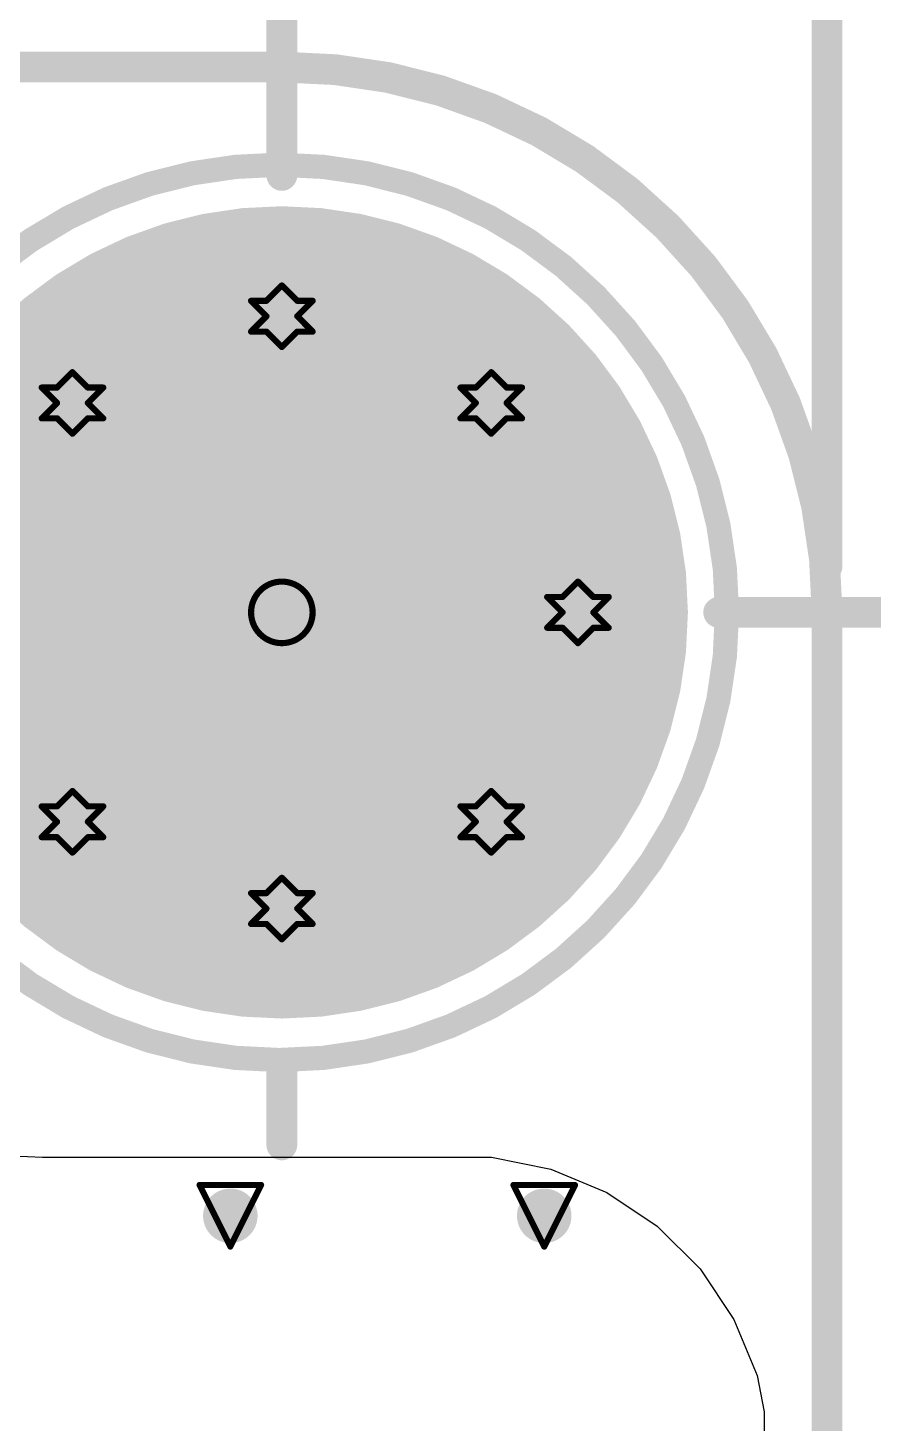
# Model space of a CAD drawing. Extents: x 75 to 173, y 40 to 188.
# Drawn here: x 148.11 to 155.08, y 166.35 to 177.86 of the extents above; entities that cross this region are included whole.
import ezdxf

# ---------------------------------------------------------------- set-up
doc = ezdxf.new("R2010")
doc.units = 0
doc.header["$MEASUREMENT"] = 0
doc.layers.get('0').update_dxf_attribs({"linetype": 'CONTINUOUS'})
for name, color, linetype in [('BottomLayer', 5, 'CONTINUOUS'), ('BOTTOMSOLDER', 6, 'CONTINUOUS'), ('DRILLDRAWING', 1, 'CONTINUOUS'), ('KEEPOUTLAYER', 6, 'CONTINUOUS'), ('MULTILAYER', 9, 'CONTINUOUS'), ('TopLayer', 1, 'CONTINUOUS'), ('TOPOVERLAY', 2, 'CONTINUOUS'), ('TOPSOLDER', 216, 'CONTINUOUS'), ('ViaHoleLayer', 16, 'CONTINUOUS')]:
    doc.layers.add(name, color=color, linetype=linetype)

# ---------------------------------------------------------------- blocks, each defined once
blk = doc.blocks.new('PAD_81')
at = {"layer": 'BOTTOMSOLDER', "const_width": 3.351593}
blk.add_lwpolyline([(-1.675798, 0, 1), (1.675798, 0, 1)], format="xyb", close=True, dxfattribs=at)
at = {"layer": 'DRILLDRAWING', "const_width": 1.699994}
blk.add_lwpolyline([(-0.849998, 0, 1), (0.849998, 0, 1)], format="xyb", close=True, dxfattribs=at)
at = {"layer": 'MULTILAYER', "const_width": 3.249993}
blk.add_lwpolyline([(-1.624998, 0, 1), (1.624998, 0, 1)], format="xyb", close=True, dxfattribs=at)
at = {"layer": 'TOPOVERLAY', "const_width": 0.254}
for points in [[(0, 3.7338), (0, 4.3942)], [(-4.4196, 0), (-3.7592, 0)], [(3.673998, 0), (4.334398, 0)], [(0, -4.3942), (0, -3.7338)]]:
    blk.add_lwpolyline(points, dxfattribs=at)
at = {"layer": 'TOPOVERLAY'}
for points, const_width in [([(-0.0635, 4.3942, 1), (0.0635, 4.3942, 1)], 0.127), ([(-0.0635, 3.7338, 1), (0.0635, 3.7338, 1)], 0.127), ([(3.673998, 0, 1), (-3.71382, 0, 1)], 0.2), ([(-4.4831, 0, 1), (-4.3561, 0, 1)], 0.127), ([(-3.8227, 0, 1), (-3.6957, 0, 1)], 0.127), ([(3.610498, 0, 1), (3.737498, 0, 1)], 0.127), ([(4.270898, 0, 1), (4.397898, 0, 1)], 0.127), ([(-3.76382, 0, 1), (-3.66382, 0, 1)], 0.1), ([(3.623998, 0, 1), (3.723998, 0, 1)], 0.1), ([(-0.0635, -3.7338, 1), (0.0635, -3.7338, 1)], 0.127), ([(-0.0635, -4.3942, 1), (0.0635, -4.3942, 1)], 0.127)]:
    blk.add_lwpolyline(points, format="xyb", close=True, dxfattribs=dict(at, const_width=const_width))
at = {"layer": 'TOPSOLDER', "const_width": 3.351593}
blk.add_lwpolyline([(-1.675798, 0, 1), (1.675798, 0, 1)], format="xyb", close=True, dxfattribs=at)

msp = doc.modelspace()

# ---------------------------------------------------------------- linework, layer by layer
at = {"layer": 'BottomLayer'}
for p, q in [((147.97929, 168.55265), (148.22825, 168.54042)), ((148.22825, 168.54042), (151.93282, 168.54042)), ((151.93282, 168.54042), (152.42355, 168.44281)), ((152.42355, 168.44281), (152.8858, 168.25134)), ((152.8858, 168.25134), (153.30181, 167.97337)), ((153.30181, 167.97337), (153.6556, 167.61957)), ((153.6556, 167.61957), (153.93357, 167.20356)), ((153.93357, 167.20356), (154.12504, 166.74131)), ((154.12504, 166.74131), (154.1849, 166.44039)), ((154.1849, 166.44039), (154.18492, 128.62894))]:
    msp.add_line(p, q, dxfattribs=at)
at = {"layer": 'BottomLayer', "const_width": 0.225}
for points in [[(149.66516, 168.05782, 1), (149.89015, 168.05782, 1)], [(152.25596, 168.05782, 1), (152.48095, 168.05782, 1)]]:
    msp.add_lwpolyline(points, format="xyb", close=True, dxfattribs=at)
at = {"layer": 'DRILLDRAWING', "const_width": 0.0508}
for points in [[(150.07586, 175.60811), (150.20286, 175.73511)], [(150.20286, 175.73511), (150.32986, 175.60811)], [(149.94886, 175.60811), (150.07586, 175.48111)], [(149.94886, 175.60811), (150.07586, 175.60811)], [(150.32986, 175.60811), (150.45686, 175.60811)], [(150.32986, 175.48111), (150.45686, 175.60811)], [(149.94886, 175.35411), (150.07586, 175.48111)], [(150.32986, 175.48111), (150.45686, 175.35411)], [(149.94886, 175.35411), (150.07586, 175.35411)], [(150.07586, 175.35411), (150.20286, 175.22711)], [(150.20286, 175.22711), (150.32986, 175.35411)], [(150.32986, 175.35411), (150.45686, 175.35411)], [(148.34777, 174.89231), (148.47477, 175.01931)], [(148.47477, 175.01931), (148.60177, 174.89231)], [(151.80395, 174.89232), (151.93095, 175.01932)], [(151.93095, 175.01932), (152.05795, 174.89232)], [(148.22077, 174.89231), (148.34777, 174.76531)], [(148.22077, 174.89231), (148.34777, 174.89231)], [(148.60177, 174.89231), (148.72877, 174.89231)], [(148.60177, 174.76531), (148.72877, 174.89231)], [(151.67695, 174.89232), (151.80395, 174.76532)], [(151.67695, 174.89232), (151.80395, 174.89232)], [(152.05795, 174.89232), (152.18495, 174.89232)], [(152.05795, 174.76532), (152.18495, 174.89232)], [(148.22077, 174.63831), (148.34777, 174.76531)], [(148.60177, 174.76531), (148.72877, 174.63831)], [(151.67695, 174.63832), (151.80395, 174.76532)], [(152.05795, 174.76532), (152.18495, 174.63832)], [(148.22077, 174.63831), (148.34777, 174.63831)], [(148.34777, 174.63831), (148.47477, 174.51131)], [(148.47477, 174.51131), (148.60177, 174.63831)], [(148.60177, 174.63831), (148.72877, 174.63831)], [(151.67695, 174.63832), (151.80395, 174.63832)], [(151.80395, 174.63832), (151.93095, 174.51132)], [(151.93095, 174.51132), (152.05795, 174.63832)], [(152.05795, 174.63832), (152.18495, 174.63832)], [(152.51975, 173.16422), (152.64675, 173.29122)], [(152.64675, 173.29122), (152.77375, 173.16422)], [(152.39275, 173.16422), (152.51975, 173.03722)], [(152.39275, 173.16422), (152.51975, 173.16422)], [(152.77375, 173.16422), (152.90075, 173.16422)], [(152.77375, 173.03722), (152.90075, 173.16422)], [(152.39275, 172.91022), (152.51975, 173.03722)], [(152.77375, 173.03722), (152.90075, 172.91022)], [(152.39275, 172.91022), (152.51975, 172.91022)], [(152.51975, 172.91022), (152.64675, 172.78322)], [(152.64675, 172.78322), (152.77375, 172.91022)], [(152.77375, 172.91022), (152.90075, 172.91022)], [(148.34776, 171.43613), (148.47476, 171.56313)], [(148.47476, 171.56313), (148.60176, 171.43613)], [(151.80395, 171.43613), (151.93095, 171.56313)], [(151.93095, 171.56313), (152.05795, 171.43613)], [(148.22076, 171.43613), (148.34776, 171.30913)], [(148.22076, 171.43613), (148.34776, 171.43613)], [(148.60176, 171.43613), (148.72876, 171.43613)], [(148.60176, 171.30913), (148.72876, 171.43613)], [(151.67695, 171.43613), (151.80395, 171.30913)], [(151.67695, 171.43613), (151.80395, 171.43613)], [(152.05795, 171.43613), (152.18495, 171.43613)], [(152.05795, 171.30913), (152.18495, 171.43613)], [(148.22076, 171.18213), (148.34776, 171.30913)], [(148.60176, 171.30913), (148.72876, 171.18213)], [(151.67695, 171.18213), (151.80395, 171.30913)], [(152.05795, 171.30913), (152.18495, 171.18213)], [(148.22076, 171.18213), (148.34776, 171.18213)], [(148.34776, 171.18213), (148.47476, 171.05513)], [(148.47476, 171.05513), (148.60176, 171.18213)], [(148.60176, 171.18213), (148.72876, 171.18213)], [(151.67695, 171.18213), (151.80395, 171.18213)], [(151.80395, 171.18213), (151.93095, 171.05513)], [(151.93095, 171.05513), (152.05795, 171.18213)], [(152.05795, 171.18213), (152.18495, 171.18213)], [(150.07586, 170.72034), (150.20286, 170.84734)], [(150.20286, 170.84734), (150.32986, 170.72034)], [(149.94886, 170.72034), (150.07586, 170.59334)], [(149.94886, 170.72034), (150.07586, 170.72034)], [(150.32986, 170.72034), (150.45686, 170.72034)], [(150.32986, 170.59334), (150.45686, 170.72034)], [(149.94886, 170.46634), (150.07586, 170.59334)], [(150.32986, 170.59334), (150.45686, 170.46634)], [(149.94886, 170.46634), (150.07586, 170.46634)], [(150.07586, 170.46634), (150.20286, 170.33934)], [(150.20286, 170.33934), (150.32986, 170.46634)], [(150.32986, 170.46634), (150.45686, 170.46634)], [(149.52366, 168.31182), (150.03166, 168.31182)], [(149.52366, 168.31182), (149.77766, 167.80382)], [(149.77766, 167.80382), (150.03166, 168.31182)], [(152.11446, 168.31182), (152.62246, 168.31182)], [(152.11446, 168.31182), (152.36846, 167.80382)], [(152.36846, 167.80382), (152.62246, 168.31182)]]:
    msp.add_lwpolyline(points, dxfattribs=at)
at = {"layer": 'DRILLDRAWING'}
for points, const_width in [([(150.19016, 175.73511, 1), (150.21556, 175.73511, 1)], 0.0254), ([(150.19016, 175.73511, 1), (150.21556, 175.73511, 1)], 0.0254), ([(149.93616, 175.60811, 1), (149.96156, 175.60811, 1)], 0.0254), ([(149.93616, 175.60811, 1), (149.96156, 175.60811, 1)], 0.0254), ([(150.06316, 175.60811, 1), (150.08856, 175.60811, 1)], 0.0254), ([(150.06316, 175.60811, 1), (150.08856, 175.60811, 1)], 0.0254), ([(150.31716, 175.60811, 1), (150.34256, 175.60811, 1)], 0.0254), ([(150.31716, 175.60811, 1), (150.34256, 175.60811, 1)], 0.0254), ([(150.44416, 175.60811, 1), (150.46956, 175.60811, 1)], 0.0254), ([(150.44416, 175.60811, 1), (150.46956, 175.60811, 1)], 0.0254), ([(150.06316, 175.48111, 1), (150.08856, 175.48111, 1)], 0.0254), ([(150.06316, 175.48111, 1), (150.08856, 175.48111, 1)], 0.0254), ([(150.31716, 175.48111, 1), (150.34256, 175.48111, 1)], 0.0254), ([(150.31716, 175.48111, 1), (150.34256, 175.48111, 1)], 0.0254), ([(149.93616, 175.35411, 1), (149.96156, 175.35411, 1)], 0.0254), ([(149.93616, 175.35411, 1), (149.96156, 175.35411, 1)], 0.0254), ([(150.06316, 175.35411, 1), (150.08856, 175.35411, 1)], 0.0254), ([(150.06316, 175.35411, 1), (150.08856, 175.35411, 1)], 0.0254), ([(150.31716, 175.35411, 1), (150.34256, 175.35411, 1)], 0.0254), ([(150.31716, 175.35411, 1), (150.34256, 175.35411, 1)], 0.0254), ([(150.44416, 175.35411, 1), (150.46956, 175.35411, 1)], 0.0254), ([(150.44416, 175.35411, 1), (150.46956, 175.35411, 1)], 0.0254), ([(150.19016, 175.22711, 1), (150.21556, 175.22711, 1)], 0.0254), ([(150.19016, 175.22711, 1), (150.21556, 175.22711, 1)], 0.0254), ([(148.46207, 175.01931, 1), (148.48747, 175.01931, 1)], 0.0254), ([(148.46207, 175.01931, 1), (148.48747, 175.01931, 1)], 0.0254), ([(151.91825, 175.01932, 1), (151.94365, 175.01932, 1)], 0.0254), ([(151.91825, 175.01932, 1), (151.94365, 175.01932, 1)], 0.0254), ([(148.20807, 174.89231, 1), (148.23347, 174.89231, 1)], 0.0254), ([(148.20807, 174.89231, 1), (148.23347, 174.89231, 1)], 0.0254), ([(148.33507, 174.89231, 1), (148.36047, 174.89231, 1)], 0.0254), ([(148.33507, 174.89231, 1), (148.36047, 174.89231, 1)], 0.0254), ([(148.58907, 174.89231, 1), (148.61447, 174.89231, 1)], 0.0254), ([(148.58907, 174.89231, 1), (148.61447, 174.89231, 1)], 0.0254), ([(148.71607, 174.89231, 1), (148.74147, 174.89231, 1)], 0.0254), ([(148.71607, 174.89231, 1), (148.74147, 174.89231, 1)], 0.0254), ([(151.66425, 174.89232, 1), (151.68965, 174.89232, 1)], 0.0254), ([(151.66425, 174.89232, 1), (151.68965, 174.89232, 1)], 0.0254), ([(151.79125, 174.89232, 1), (151.81665, 174.89232, 1)], 0.0254), ([(151.79125, 174.89232, 1), (151.81665, 174.89232, 1)], 0.0254), ([(152.04525, 174.89232, 1), (152.07065, 174.89232, 1)], 0.0254), ([(152.04525, 174.89232, 1), (152.07065, 174.89232, 1)], 0.0254), ([(152.17225, 174.89232, 1), (152.19765, 174.89232, 1)], 0.0254), ([(152.17225, 174.89232, 1), (152.19765, 174.89232, 1)], 0.0254), ([(148.33507, 174.76531, 1), (148.36047, 174.76531, 1)], 0.0254), ([(148.33507, 174.76531, 1), (148.36047, 174.76531, 1)], 0.0254), ([(148.58907, 174.76531, 1), (148.61447, 174.76531, 1)], 0.0254), ([(148.58907, 174.76531, 1), (148.61447, 174.76531, 1)], 0.0254), ([(151.79125, 174.76532, 1), (151.81665, 174.76532, 1)], 0.0254), ([(151.79125, 174.76532, 1), (151.81665, 174.76532, 1)], 0.0254), ([(152.04525, 174.76532, 1), (152.07065, 174.76532, 1)], 0.0254), ([(152.04525, 174.76532, 1), (152.07065, 174.76532, 1)], 0.0254), ([(148.20807, 174.63831, 1), (148.23347, 174.63831, 1)], 0.0254), ([(148.20807, 174.63831, 1), (148.23347, 174.63831, 1)], 0.0254), ([(148.33507, 174.63831, 1), (148.36047, 174.63831, 1)], 0.0254), ([(148.33507, 174.63831, 1), (148.36047, 174.63831, 1)], 0.0254), ([(148.58907, 174.63831, 1), (148.61447, 174.63831, 1)], 0.0254), ([(148.58907, 174.63831, 1), (148.61447, 174.63831, 1)], 0.0254), ([(148.71607, 174.63831, 1), (148.74147, 174.63831, 1)], 0.0254), ([(148.71607, 174.63831, 1), (148.74147, 174.63831, 1)], 0.0254), ([(151.66425, 174.63832, 1), (151.68965, 174.63832, 1)], 0.0254), ([(151.66425, 174.63832, 1), (151.68965, 174.63832, 1)], 0.0254), ([(151.79125, 174.63832, 1), (151.81665, 174.63832, 1)], 0.0254), ([(151.79125, 174.63832, 1), (151.81665, 174.63832, 1)], 0.0254), ([(152.04525, 174.63832, 1), (152.07065, 174.63832, 1)], 0.0254), ([(152.04525, 174.63832, 1), (152.07065, 174.63832, 1)], 0.0254), ([(152.17225, 174.63832, 1), (152.19765, 174.63832, 1)], 0.0254), ([(152.17225, 174.63832, 1), (152.19765, 174.63832, 1)], 0.0254), ([(148.46207, 174.51131, 1), (148.48747, 174.51131, 1)], 0.0254), ([(148.46207, 174.51131, 1), (148.48747, 174.51131, 1)], 0.0254), ([(151.91825, 174.51132, 1), (151.94365, 174.51132, 1)], 0.0254), ([(151.91825, 174.51132, 1), (151.94365, 174.51132, 1)], 0.0254), ([(150.45686, 173.03722, 1), (149.94886, 173.03722, 1)], 0.0508), ([(152.63405, 173.29122, 1), (152.65945, 173.29122, 1)], 0.0254), ([(152.63405, 173.29122, 1), (152.65945, 173.29122, 1)], 0.0254), ([(152.38005, 173.16422, 1), (152.40545, 173.16422, 1)], 0.0254), ([(152.38005, 173.16422, 1), (152.40545, 173.16422, 1)], 0.0254), ([(152.50705, 173.16422, 1), (152.53245, 173.16422, 1)], 0.0254), ([(152.50705, 173.16422, 1), (152.53245, 173.16422, 1)], 0.0254), ([(152.76105, 173.16422, 1), (152.78645, 173.16422, 1)], 0.0254), ([(152.76105, 173.16422, 1), (152.78645, 173.16422, 1)], 0.0254), ([(152.88805, 173.16422, 1), (152.91345, 173.16422, 1)], 0.0254), ([(152.88805, 173.16422, 1), (152.91345, 173.16422, 1)], 0.0254), ([(149.93616, 173.03722, 1), (149.96156, 173.03722, 1)], 0.0254), ([(150.44416, 173.03722, 1), (150.46956, 173.03722, 1)], 0.0254), ([(152.50705, 173.03722, 1), (152.53245, 173.03722, 1)], 0.0254), ([(152.50705, 173.03722, 1), (152.53245, 173.03722, 1)], 0.0254), ([(152.76105, 173.03722, 1), (152.78645, 173.03722, 1)], 0.0254), ([(152.76105, 173.03722, 1), (152.78645, 173.03722, 1)], 0.0254), ([(152.38005, 172.91022, 1), (152.40545, 172.91022, 1)], 0.0254), ([(152.38005, 172.91022, 1), (152.40545, 172.91022, 1)], 0.0254), ([(152.50705, 172.91022, 1), (152.53245, 172.91022, 1)], 0.0254), ([(152.50705, 172.91022, 1), (152.53245, 172.91022, 1)], 0.0254), ([(152.76105, 172.91022, 1), (152.78645, 172.91022, 1)], 0.0254), ([(152.76105, 172.91022, 1), (152.78645, 172.91022, 1)], 0.0254), ([(152.88805, 172.91022, 1), (152.91345, 172.91022, 1)], 0.0254), ([(152.88805, 172.91022, 1), (152.91345, 172.91022, 1)], 0.0254), ([(152.63405, 172.78322, 1), (152.65945, 172.78322, 1)], 0.0254), ([(152.63405, 172.78322, 1), (152.65945, 172.78322, 1)], 0.0254), ([(148.46206, 171.56313, 1), (148.48746, 171.56313, 1)], 0.0254), ([(148.46206, 171.56313, 1), (148.48746, 171.56313, 1)], 0.0254), ([(151.91825, 171.56313, 1), (151.94365, 171.56313, 1)], 0.0254), ([(151.91825, 171.56313, 1), (151.94365, 171.56313, 1)], 0.0254), ([(148.20806, 171.43613, 1), (148.23346, 171.43613, 1)], 0.0254), ([(148.20806, 171.43613, 1), (148.23346, 171.43613, 1)], 0.0254), ([(148.33506, 171.43613, 1), (148.36046, 171.43613, 1)], 0.0254), ([(148.33506, 171.43613, 1), (148.36046, 171.43613, 1)], 0.0254), ([(148.58906, 171.43613, 1), (148.61446, 171.43613, 1)], 0.0254), ([(148.58906, 171.43613, 1), (148.61446, 171.43613, 1)], 0.0254), ([(148.71606, 171.43613, 1), (148.74146, 171.43613, 1)], 0.0254), ([(148.71606, 171.43613, 1), (148.74146, 171.43613, 1)], 0.0254), ([(151.66425, 171.43613, 1), (151.68965, 171.43613, 1)], 0.0254), ([(151.66425, 171.43613, 1), (151.68965, 171.43613, 1)], 0.0254), ([(151.79125, 171.43613, 1), (151.81665, 171.43613, 1)], 0.0254), ([(151.79125, 171.43613, 1), (151.81665, 171.43613, 1)], 0.0254), ([(152.04525, 171.43613, 1), (152.07065, 171.43613, 1)], 0.0254), ([(152.04525, 171.43613, 1), (152.07065, 171.43613, 1)], 0.0254), ([(152.17225, 171.43613, 1), (152.19765, 171.43613, 1)], 0.0254), ([(152.17225, 171.43613, 1), (152.19765, 171.43613, 1)], 0.0254), ([(148.33506, 171.30913, 1), (148.36046, 171.30913, 1)], 0.0254), ([(148.33506, 171.30913, 1), (148.36046, 171.30913, 1)], 0.0254), ([(148.58906, 171.30913, 1), (148.61446, 171.30913, 1)], 0.0254), ([(148.58906, 171.30913, 1), (148.61446, 171.30913, 1)], 0.0254), ([(151.79125, 171.30913, 1), (151.81665, 171.30913, 1)], 0.0254), ([(151.79125, 171.30913, 1), (151.81665, 171.30913, 1)], 0.0254), ([(152.04525, 171.30913, 1), (152.07065, 171.30913, 1)], 0.0254), ([(152.04525, 171.30913, 1), (152.07065, 171.30913, 1)], 0.0254), ([(148.20806, 171.18213, 1), (148.23346, 171.18213, 1)], 0.0254), ([(148.20806, 171.18213, 1), (148.23346, 171.18213, 1)], 0.0254), ([(148.33506, 171.18213, 1), (148.36046, 171.18213, 1)], 0.0254), ([(148.33506, 171.18213, 1), (148.36046, 171.18213, 1)], 0.0254), ([(148.58906, 171.18213, 1), (148.61446, 171.18213, 1)], 0.0254), ([(148.58906, 171.18213, 1), (148.61446, 171.18213, 1)], 0.0254), ([(148.71606, 171.18213, 1), (148.74146, 171.18213, 1)], 0.0254), ([(148.71606, 171.18213, 1), (148.74146, 171.18213, 1)], 0.0254), ([(151.66425, 171.18213, 1), (151.68965, 171.18213, 1)], 0.0254), ([(151.66425, 171.18213, 1), (151.68965, 171.18213, 1)], 0.0254), ([(151.79125, 171.18213, 1), (151.81665, 171.18213, 1)], 0.0254), ([(151.79125, 171.18213, 1), (151.81665, 171.18213, 1)], 0.0254), ([(152.04525, 171.18213, 1), (152.07065, 171.18213, 1)], 0.0254), ([(152.04525, 171.18213, 1), (152.07065, 171.18213, 1)], 0.0254), ([(152.17225, 171.18213, 1), (152.19765, 171.18213, 1)], 0.0254), ([(152.17225, 171.18213, 1), (152.19765, 171.18213, 1)], 0.0254), ([(148.46206, 171.05513, 1), (148.48746, 171.05513, 1)], 0.0254), ([(148.46206, 171.05513, 1), (148.48746, 171.05513, 1)], 0.0254), ([(151.91825, 171.05513, 1), (151.94365, 171.05513, 1)], 0.0254), ([(151.91825, 171.05513, 1), (151.94365, 171.05513, 1)], 0.0254), ([(150.19016, 170.84734, 1), (150.21556, 170.84734, 1)], 0.0254), ([(150.19016, 170.84734, 1), (150.21556, 170.84734, 1)], 0.0254), ([(149.93616, 170.72034, 1), (149.96156, 170.72034, 1)], 0.0254), ([(149.93616, 170.72034, 1), (149.96156, 170.72034, 1)], 0.0254), ([(150.06316, 170.72034, 1), (150.08856, 170.72034, 1)], 0.0254), ([(150.06316, 170.72034, 1), (150.08856, 170.72034, 1)], 0.0254), ([(150.31716, 170.72034, 1), (150.34256, 170.72034, 1)], 0.0254), ([(150.31716, 170.72034, 1), (150.34256, 170.72034, 1)], 0.0254), ([(150.44416, 170.72034, 1), (150.46956, 170.72034, 1)], 0.0254), ([(150.44416, 170.72034, 1), (150.46956, 170.72034, 1)], 0.0254), ([(150.06316, 170.59334, 1), (150.08856, 170.59334, 1)], 0.0254), ([(150.06316, 170.59334, 1), (150.08856, 170.59334, 1)], 0.0254), ([(150.31716, 170.59334, 1), (150.34256, 170.59334, 1)], 0.0254), ([(150.31716, 170.59334, 1), (150.34256, 170.59334, 1)], 0.0254), ([(149.93616, 170.46634, 1), (149.96156, 170.46634, 1)], 0.0254), ([(149.93616, 170.46634, 1), (149.96156, 170.46634, 1)], 0.0254), ([(150.06316, 170.46634, 1), (150.08856, 170.46634, 1)], 0.0254), ([(150.06316, 170.46634, 1), (150.08856, 170.46634, 1)], 0.0254), ([(150.31716, 170.46634, 1), (150.34256, 170.46634, 1)], 0.0254), ([(150.31716, 170.46634, 1), (150.34256, 170.46634, 1)], 0.0254), ([(150.44416, 170.46634, 1), (150.46956, 170.46634, 1)], 0.0254), ([(150.44416, 170.46634, 1), (150.46956, 170.46634, 1)], 0.0254), ([(150.19016, 170.33934, 1), (150.21556, 170.33934, 1)], 0.0254), ([(150.19016, 170.33934, 1), (150.21556, 170.33934, 1)], 0.0254), ([(149.51096, 168.31182, 1), (149.53636, 168.31182, 1)], 0.0254), ([(149.51096, 168.31182, 1), (149.53636, 168.31182, 1)], 0.0254), ([(150.01896, 168.31182, 1), (150.04436, 168.31182, 1)], 0.0254), ([(150.01896, 168.31182, 1), (150.04436, 168.31182, 1)], 0.0254), ([(152.10176, 168.31182, 1), (152.12716, 168.31182, 1)], 0.0254), ([(152.10176, 168.31182, 1), (152.12716, 168.31182, 1)], 0.0254), ([(152.60976, 168.31182, 1), (152.63516, 168.31182, 1)], 0.0254), ([(152.60976, 168.31182, 1), (152.63516, 168.31182, 1)], 0.0254), ([(149.76496, 167.80382, 1), (149.79036, 167.80382, 1)], 0.0254), ([(149.76496, 167.80382, 1), (149.79036, 167.80382, 1)], 0.0254), ([(152.35576, 167.80382, 1), (152.38116, 167.80382, 1)], 0.0254), ([(152.35576, 167.80382, 1), (152.38116, 167.80382, 1)], 0.0254)]:
    msp.add_lwpolyline(points, format="xyb", close=True, dxfattribs=dict(at, const_width=const_width))
at = {"layer": 'KEEPOUTLAYER', "const_width": 0.254}
for points in [[(84.70286, 177.53722), (150.20287, 177.53723)], [(154.70285, 173.03723), (154.70287, 122.03723)]]:
    msp.add_lwpolyline(points, dxfattribs=at)
at = {"layer": 'KEEPOUTLAYER', "const_width": 0.127}
for points in [[(150.13937, 177.53723, 1), (150.26637, 177.53723, 1)], [(150.13937, 177.53723, 1), (150.26637, 177.53723, 1)], [(154.63935, 173.03723, 1), (154.76635, 173.03723, 1)], [(154.63937, 173.03723, 1), (154.76637, 173.03723, 1)]]:
    msp.add_lwpolyline(points, format="xyb", close=True, dxfattribs=at)
at = {"layer": 'KEEPOUTLAYER', "const_width": 0.254}
msp.add_lwpolyline([(150.20287, 177.53723, -0.41421356), (154.70287, 173.03723)], format="xyb", dxfattribs=at)
at = {"layer": 'MULTILAYER', "const_width": 0.225}
for points in [[(149.66516, 168.05782, 1), (149.89015, 168.05782, 1)], [(152.25596, 168.05782, 1), (152.48095, 168.05782, 1)]]:
    msp.add_lwpolyline(points, format="xyb", close=True, dxfattribs=at)
at = {"layer": 'TopLayer'}
for p, q in [((147.97929, 168.55265), (148.22825, 168.54042)), ((148.22825, 168.54042), (151.93282, 168.54042)), ((151.93282, 168.54042), (152.42355, 168.44281)), ((152.42355, 168.44281), (152.8858, 168.25134)), ((152.8858, 168.25134), (153.30181, 167.97337)), ((153.30181, 167.97337), (153.6556, 167.61957)), ((153.6556, 167.61957), (153.93357, 167.20356)), ((153.93357, 167.20356), (154.12504, 166.74131)), ((154.12504, 166.74131), (154.1849, 166.44039)), ((154.1849, 166.44039), (154.18491, 155.26663))]:
    msp.add_line(p, q, dxfattribs=at)
at = {"layer": 'TopLayer', "const_width": 0.225}
for points in [[(149.66516, 168.05782, 1), (149.89015, 168.05782, 1)], [(152.25596, 168.05782, 1), (152.48095, 168.05782, 1)]]:
    msp.add_lwpolyline(points, format="xyb", close=True, dxfattribs=at)
at = {"layer": 'TOPOVERLAY', "const_width": 0.254}
for points in [[(150.20286, 176.64282), (150.20286, 185.55842)], [(150.20286, 176.64282), (150.20286, 185.55842)], [(154.70285, 173.41823), (154.70285, 185.55842)], [(153.80845, 173.03722), (166.54166, 173.03722)]]:
    msp.add_lwpolyline(points, dxfattribs=at)
at = {"layer": 'TOPOVERLAY', "const_width": 0.127}
for points in [[(150.13936, 176.64282, 1), (150.26636, 176.64282, 1)], [(150.13936, 176.64282, 1), (150.26636, 176.64282, 1)], [(154.63935, 173.41823, 1), (154.76635, 173.41823, 1)], [(153.74495, 173.03722, 1), (153.87195, 173.03722, 1)]]:
    msp.add_lwpolyline(points, format="xyb", close=True, dxfattribs=at)
at = {"layer": 'ViaHoleLayer', "const_width": 0.1}
for points in [[(149.72766, 168.05782, 1), (149.82766, 168.05782, 1)], [(152.31846, 168.05782, 1), (152.41846, 168.05782, 1)]]:
    msp.add_lwpolyline(points, format="xyb", close=True, dxfattribs=at)

# ---------------------------------------------------------------- block references
msp.add_blockref('PAD_81', (150.20286, 173.03722))

doc.saveas('drawing.dxf')
